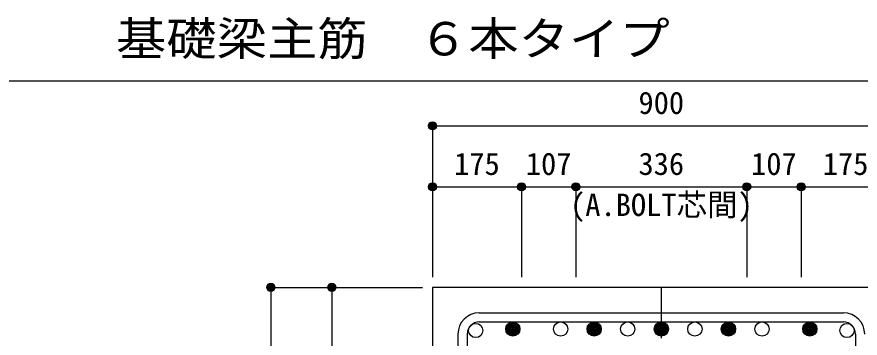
# Model space of a CAD drawing. Units: millimetres at full size, sheet at 1:20. Extents: x -3982 to 3969, y -2797 to 2801.
# Drawn here: x -747 to 912, y -655 to -22 of the extents above; entities that cross this region are included whole.
import ezdxf
from ezdxf.enums import TextEntityAlignment as Align

# ---------------------------------------------------------------- set-up
doc = ezdxf.new("R2010")
doc.units = ezdxf.units.MM
doc.header["$LTSCALE"] = 20
doc.header["$PDMODE"] = 32
doc.header["$PDSIZE"] = 10
doc.linetypes.add('CHAIN1', pattern=[8, 5, -1, 1, -1])
for name, color, linetype in [('6-1_躯体線', 2, 'Continuous'), ('6-3_柱型主筋', 4, 'Continuous'), ('6-4_フープ', 7, 'Continuous'), ('6-7_文字', 7, 'Continuous'), ('6-D_寸法', 4, 'Continuous'), ('F-0_枠', 6, 'Continuous')]:
    doc.layers.add(name, color=color, linetype=linetype)
doc.styles.add('ＭＳ ゴシック', font='')
doc.styles.get('ＭＳ ゴシック').set_extended_font_data('MS Gothic')

msp = doc.modelspace()

# ---------------------------------------------------------------- linework, layer by layer
at = {"layer": '6-1_躯体線'}
for p, q in [((70.71, -554.67), (70.71, -1454.67)), ((1370.71, -554.67), (70.71, -554.67))]:
    msp.add_line(p, q, dxfattribs=at)
at = {"layer": '6-3_柱型主筋', "color": 3}
for centre in [(155.64, -639.6), (228.66, -636.67), (228.66, -636.67), (322.71, -636.67), (388.71, -636.67), (388.71, -636.67), (454.71, -636.67), (520.71, -636.67), (520.71, -636.67), (586.71, -636.67), (652.71, -636.67), (652.71, -636.67), (718.71, -636.67), (812.77, -636.67), (885.78, -639.6)]:
    msp.add_circle(centre, 14, dxfattribs=at)
at = {"layer": '6-3_柱型主筋'}
for centre, radius in [((228.66, -636.67), 14), ((228.66, -636.67), 12.6), ((228.66, -636.67), 11.2), ((228.66, -636.67), 9.8), ((228.66, -636.67), 8.4), ((228.66, -636.67), 7), ((388.71, -636.67), 14), ((388.71, -636.67), 12.6), ((388.71, -636.67), 11.2), ((388.71, -636.67), 9.8), ((388.71, -636.67), 8.4), ((388.71, -636.67), 7), ((520.71, -636.67), 14), ((520.71, -636.67), 12.6), ((520.71, -636.67), 11.2), ((520.71, -636.67), 9.8), ((520.71, -636.67), 8.4), ((520.71, -636.67), 7), ((652.71, -636.67), 14), ((652.71, -636.67), 12.6), ((652.71, -636.67), 11.2), ((652.71, -636.67), 9.8), ((652.71, -636.67), 8.4), ((652.71, -636.67), 7), ((812.77, -636.67), 14), ((812.77, -636.67), 12.6), ((812.77, -636.67), 11.2), ((812.77, -636.67), 9.8), ((812.77, -636.67), 8.4), ((812.77, -636.67), 7), ((228.66, -636.67), 5.6), ((228.66, -636.67), 4.2), ((228.66, -636.67), 2.8), ((228.66, -636.67), 1.4), ((388.71, -636.67), 5.6), ((388.71, -636.67), 4.2), ((388.71, -636.67), 2.8), ((388.71, -636.67), 1.4), ((520.71, -636.67), 5.6), ((520.71, -636.67), 4.2), ((520.71, -636.67), 2.8), ((520.71, -636.67), 1.4), ((652.71, -636.67), 5.6), ((652.71, -636.67), 4.2), ((652.71, -636.67), 2.8), ((652.71, -636.67), 1.4), ((812.77, -636.67), 5.6), ((812.77, -636.67), 4.2), ((812.77, -636.67), 2.8), ((812.77, -636.67), 1.4)]:
    msp.add_circle(centre, radius, dxfattribs=at)
at = {"layer": '6-4_フープ'}
for p, q in [((162.71, -604.67), (878.71, -604.67)), ((162.71, -622.67), (878.71, -622.67)), ((120.71, -646.67), (120.71, -1362.67)), ((138.71, -646.67), (138.71, -1362.67)), ((902.71, -646.67), (902.71, -1362.67))]:
    msp.add_line(p, q, dxfattribs=at)
for centre, radius, start, end in [((162.71, -646.67), 42, 90, 180), ((878.71, -646.67), 42, 0, 90), ((162.71, -646.67), 24, 90, 180), ((878.71, -646.67), 24, 0, 90)]:
    msp.add_arc(centre, radius, start, end, dxfattribs=at)
at = {"layer": '6-D_寸法'}
for p, q in [((70.71, -236.65), (70.71, -356.65)), ((70.71, -236.65), (70.71, -356.65)), ((70.71, -236.65), (970.71, -236.65)), ((70.71, -356.65), (70.71, -534.67)), ((70.71, -356.65), (70.71, -534.67)), ((70.71, -356.65), (245.71, -356.65)), ((245.71, -356.65), (352.71, -356.65)), ((245.71, -356.65), (245.71, -534.67)), ((245.71, -356.65), (245.71, -534.67)), ((352.71, -356.65), (688.71, -356.65)), ((352.71, -356.65), (352.71, -534.67)), ((352.71, -356.65), (352.71, -534.67)), ((688.71, -356.65), (795.71, -356.65)), ((688.71, -356.65), (688.71, -534.67)), ((688.71, -356.65), (688.71, -534.67)), ((795.71, -356.65), (970.71, -356.65)), ((795.71, -356.65), (795.71, -534.67)), ((795.71, -356.65), (795.71, -534.67)), ((-247.31, -554.67), (-247.31, -1454.67)), ((-247.31, -554.67), (-127.31, -554.67)), ((-127.31, -554.67), (50.71, -554.67)), ((-127.31, -554.67), (50.71, -554.67)), ((-127.31, -554.67), (50.71, -554.67)), ((-127.31, -554.67), (50.71, -554.67)), ((-127.31, -554.67), (50.71, -554.67)), ((-127.31, -554.67), (50.71, -554.67)), ((-127.31, -554.67), (50.71, -554.67)), ((-127.31, -554.67), (50.71, -554.67)), ((-127.31, -554.67), (50.71, -554.67)), ((-127.31, -554.67), (50.71, -554.67)), ((-127.31, -554.67), (-127.31, -880.67)), ((-127.31, -554.67), (50.71, -554.67))]:
    msp.add_line(p, q, dxfattribs=at)
at = {"layer": '6-D_寸法', "linetype": 'CHAIN1'}
msp.add_line((520.71, -554.67), (520.71, -1854.67), dxfattribs=at)
at = {"layer": '6-D_寸法'}
for centre, radius in [((70.71, -236.65), 8), ((70.71, -236.65), 7.2), ((70.71, -236.65), 6.4), ((70.71, -236.65), 5.6), ((70.71, -236.65), 4.8), ((70.71, -236.65), 4), ((70.71, -236.65), 3.2), ((70.71, -236.65), 2.4), ((70.71, -236.65), 1.6), ((70.71, -236.65), 0.8), ((70.71, -356.65), 8), ((70.71, -356.65), 7.2), ((70.71, -356.65), 6.4), ((70.71, -356.65), 5.6), ((70.71, -356.65), 4.8), ((70.71, -356.65), 4), ((70.71, -356.65), 3.2), ((70.71, -356.65), 2.4), ((70.71, -356.65), 1.6), ((70.71, -356.65), 0.8), ((245.71, -356.65), 8), ((245.71, -356.65), 7.2), ((245.71, -356.65), 6.4), ((245.71, -356.65), 5.6), ((245.71, -356.65), 4.8), ((245.71, -356.65), 4), ((245.71, -356.65), 3.2), ((245.71, -356.65), 2.4), ((245.71, -356.65), 1.6), ((245.71, -356.65), 0.8), ((352.71, -356.65), 8), ((352.71, -356.65), 7.2), ((352.71, -356.65), 6.4), ((352.71, -356.65), 5.6), ((352.71, -356.65), 4.8), ((352.71, -356.65), 4), ((352.71, -356.65), 3.2), ((352.71, -356.65), 2.4), ((352.71, -356.65), 1.6), ((352.71, -356.65), 0.8), ((688.71, -356.65), 8), ((688.71, -356.65), 7.2), ((688.71, -356.65), 6.4), ((688.71, -356.65), 5.6), ((688.71, -356.65), 4.8), ((688.71, -356.65), 4), ((688.71, -356.65), 3.2), ((688.71, -356.65), 2.4), ((688.71, -356.65), 1.6), ((688.71, -356.65), 0.8), ((795.71, -356.65), 8), ((795.71, -356.65), 7.2), ((795.71, -356.65), 6.4), ((795.71, -356.65), 5.6), ((795.71, -356.65), 4.8), ((795.71, -356.65), 4), ((795.71, -356.65), 3.2), ((795.71, -356.65), 2.4), ((795.71, -356.65), 1.6), ((795.71, -356.65), 0.8), ((-247.31, -554.67), 8), ((-127.31, -554.67), 8), ((-247.31, -554.67), 7.2), ((-247.31, -554.67), 6.4), ((-247.31, -554.67), 5.6), ((-247.31, -554.67), 4.8), ((-247.31, -554.67), 4), ((-247.31, -554.67), 3.2), ((-247.31, -554.67), 2.4), ((-247.31, -554.67), 1.6), ((-247.31, -554.67), 0.8), ((-127.31, -554.67), 7.2), ((-127.31, -554.67), 6.4), ((-127.31, -554.67), 5.6), ((-127.31, -554.67), 4.8), ((-127.31, -554.67), 4), ((-127.31, -554.67), 3.2), ((-127.31, -554.67), 2.4), ((-127.31, -554.67), 1.6), ((-127.31, -554.67), 0.8)]:
    msp.add_circle(centre, radius, dxfattribs=at)
at = {"layer": '6-D_寸法', "color": 7}
for p in [(70.71, -236.65), (70.71, -356.65), (245.71, -356.65), (352.71, -356.65), (688.71, -356.65), (795.71, -356.65), (-247.31, -554.67), (-127.31, -554.67)]:
    msp.add_point(p, dxfattribs=at)
at = {"layer": 'F-0_枠', "color": 2}
msp.add_line((-3981.92, -148.03), (2482.4, -148.03), dxfattribs=at)

# ---------------------------------------------------------------- texts
at = {"layer": '6-7_文字', "color": 2, "style": 'ＭＳ ゴシック', "width": 1.1}
msp.add_text('\u3000\u3000基礎梁主筋\u3000６本タイプ', height=65.98, dxfattribs=at).set_placement((-749.76, -118.03), align=Align.BOTTOM_LEFT)
at = {"layer": '6-7_文字', "color": 4, "style": 'ＭＳ ゴシック'}
msp.add_text('(A.BOLT芯間)', height=43.99, dxfattribs=at).set_placement((341.24, -427.42), align=Align.BOTTOM_LEFT)
at = {"layer": '6-D_寸法', "style": 'ＭＳ ゴシック'}
for s, p in [('900', (475.71, -226.65)), ('175', (113.21, -346.65)), ('107', (254.21, -346.65)), ('336', (475.71, -346.65)), ('107', (697.21, -346.65)), ('175', (838.21, -346.65))]:
    msp.add_text(s, height=43.99, dxfattribs=at).set_placement(p, align=Align.BOTTOM_LEFT)

doc.saveas('drawing.dxf')
